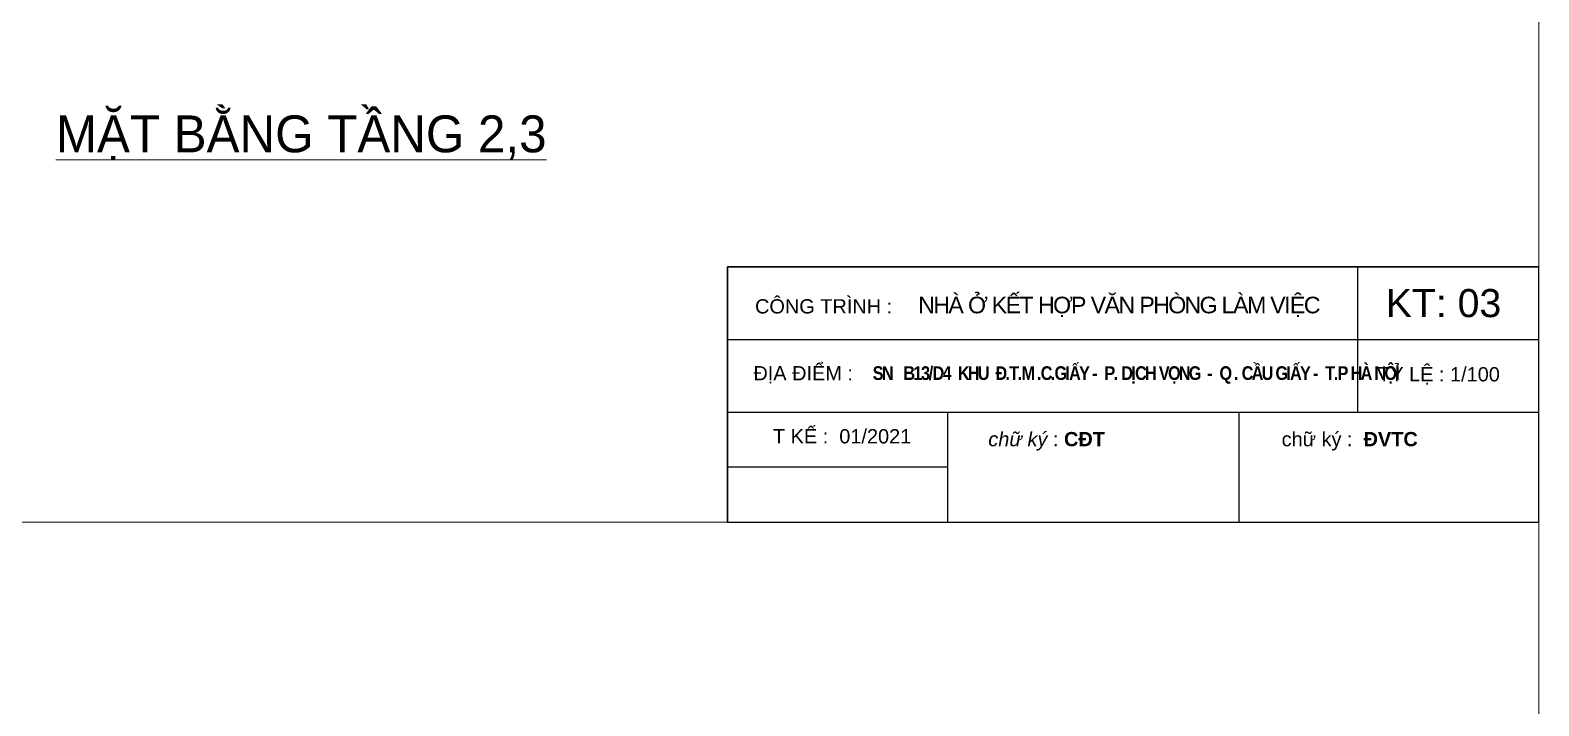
# Model space of a CAD drawing. Extents: x -165145 to 691808, y -202842 to 311040.
# Drawn here: x 551715 to 569140, y 72353 to 80152 of the extents above; entities that cross this region are included whole.
import ezdxf

# ---------------------------------------------------------------- set-up
doc = ezdxf.new("R2010")
doc.units = 0
doc.header["$LTSCALE"] = 10
doc.header["$MEASUREMENT"] = 0
doc.linetypes.add('HIDDEN', pattern=[2.3807, 1.587, -0.7937])
for name, color, linetype, lineweight in [('GE_KC_NETKHUAT', 9, 'HIDDEN', 20), ('KHUNG', 9, 'CONTINUOUS', 13), ('TEXT', 4, 'CONTINUOUS', 20)]:
    doc.layers.add(name, color=color, linetype=linetype, lineweight=lineweight)
doc.layers.add('KCS_BORDER', color=3, linetype='CONTINUOUS')
doc.layers.add('KCS_DIM', color=1, linetype='CONTINUOUS')
doc.styles.add('KCS_SMTEXT', font='arial.ttf', dxfattribs={"width": 0.7})
doc.styles.add('SMTEXT', font='arial.ttf', dxfattribs={"width": 0.7})
doc.styles.add('STYLE1', font='')
doc.styles.get('STYLE1').set_extended_font_data('.VnAvantH')

# ---------------------------------------------------------------- blocks, each defined once
blk = doc.blocks.new('A$C1ec07113')
at = {"layer": 'KCS_BORDER', "ltscale": 0.05}
for p, q in [((20329.7, 42000), (20329.7, 44946.1)), ((20329.7, 44946.1), (29700, 44946.1))]:
    blk.add_line(p, q, dxfattribs=at)
blk.add_lwpolyline([(29700, 44946.1), (20329.7, 44946.1), (20329.7, 42000), (29700, 42000)], close=True, dxfattribs=at)
at = {"layer": 'KCS_DIM', "ltscale": 0.05}
for p, q in [((27605.3, 44946.1), (27605.3, 43270.3)), ((20329.7, 44108.2), (29700, 44108.2)), ((20329.7, 43270.3), (29700, 43270.3)), ((22873.4, 42000), (22873.4, 43270.3)), ((26239.9, 42000), (26239.9, 43270.3)), ((20329.7, 42637.4), (22873.4, 42637.4))]:
    blk.add_line(p, q, dxfattribs=at)
at = {"layer": 'KHUNG', "color": 7}
for points in [[(0, 42000), (29700, 42000), (29700, 63000), (0, 63000)], [(0, 21000), (29700, 21000), (29700, 42000), (0, 42000)]]:
    blk.add_lwpolyline(points, close=True, dxfattribs=at)
at = {"layer": 'KCS_DIM', "ltscale": 0.05, "attachment_point": 1}
for s, insert, char_height, width, style in [('{\\W1;CÔNG TRÌNH :}', (20647.7, 44573.8), 164.588, 5025.904, 'KCS_SMTEXT'), ('{\\W1;\\T0.9;NHÀ Ở KẾT HỢP VĂN PHÒNG LÀM VIỆC}', (22532.4, 44602.6), 191.52, 5096.799, 'KCS_SMTEXT'), ('{\\W1;KT: 03}', (27932.2, 44691.1), 324.188, 7187.985, 'KCS_SMTEXT'), ('{\\W1;ĐỊA ĐIỂM :}', (20628.8, 43801.8), 164.588, 5025.904, 'KCS_SMTEXT'), ('{\\fArial|b1|i0|c0|p34;\\W0.85;\\T0.75; SN   B13/D4  KHU  Đ.T.M .C.GIẤY -  P. DỊCH VỌNG  -  Q . CẦU GIẤY -  T.P HÀ NỘI}', (21962.1, 43799.8), 158.0159, 5852.29, 'SMTEXT'), ('{\\W1;TỶ LỆ : 1/100}', (27843.9, 43789.7), 164.588, 5025.904, 'KCS_SMTEXT'), ('{\\W1;T KẾ :  01/2021}', (20854.2, 43073.8), 164.588, 5025.904, 'KCS_SMTEXT'), ('{\\fArial|b0|i1|c0|p34;\\W1;chữ ký\\fArial|b0|i0|c0|p34; : \\fArial|b1|i0|c0|p34;CĐT}', (23342.4, 43040.9), 164.588, 5025.904, 'KCS_SMTEXT'), ('{\\W1;chữ ký :  \\fArial|b1|i0|c0|p34;ĐVTC}', (26729.9, 43040.9), 164.588, 5025.904, 'KCS_SMTEXT')]:
    blk.add_mtext(s, dxfattribs=dict(at, insert=insert, char_height=char_height, width=width, style=style))
at = {"layer": 'TEXT', "style": 'STYLE1'}
blk.add_text('%%UMẶT BẰNG TẦNG 2,3', height=426.081, dxfattribs=at).set_placement((12572.7, 46269.4))

msp = doc.modelspace()

# ---------------------------------------------------------------- block references
at = {"layer": 'GE_KC_NETKHUAT'}
msp.add_blockref('A$C1ec07113', (539439.64737, 32472.52756), dxfattribs=at)

doc.saveas('drawing.dxf')
